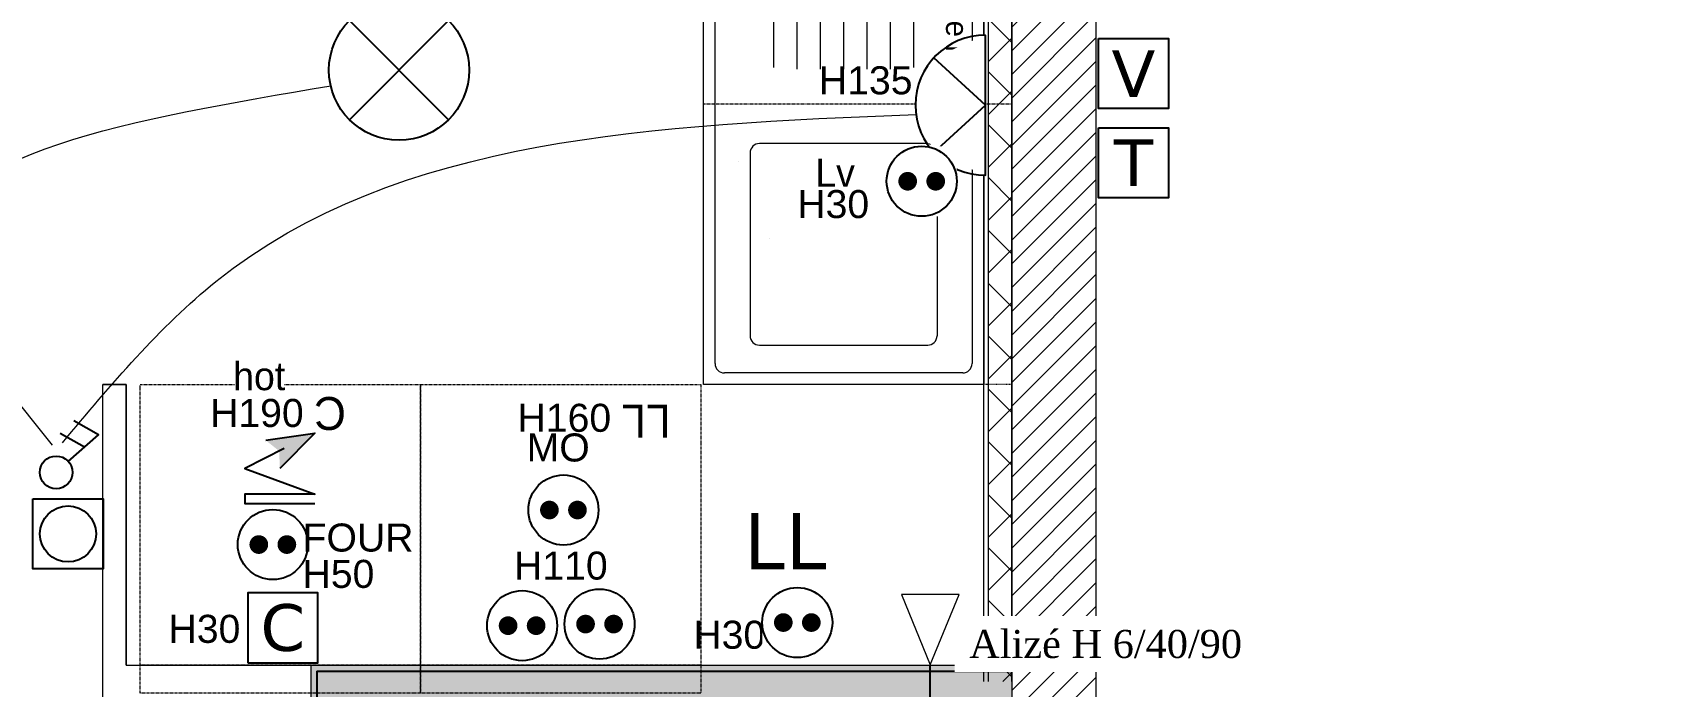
# Model space of a CAD drawing. Header units: centimetres. Extents: x 2191 to 12545, y -680 to 18662.
# Drawn here: x 8202.1 to 8549.7, y 9445.8 to 9585.8 of the extents above; entities that cross this region are included whole.
import ezdxf

# ---------------------------------------------------------------- set-up
doc = ezdxf.new("R2010")
doc.units = ezdxf.units.CM
doc.linetypes.add('Style de ligne -13', pattern=[0.147638, 0.098425, -0.049213])
doc.linetypes.add('Style de ligne -5', pattern=[0.20828, 0.069425, -0.138855])
for name, color, linetype, lineweight in [('B AmÈnagement intÈrieur_Hatch', 7, 'Continuous', 5), ('F REMPLISSAGE-vert clair_Hatch', 7, 'Continuous', 5), ('F REMPLISSAGE-vert foncÈ_Hatch', 7, 'Continuous', 5), ('prlm-ELEC-CFA', 1, 'Continuous', 25), ('prlm-ELEC-CFO', 1, 'Continuous', 25)]:
    doc.layers.add(name, color=color, linetype=linetype, lineweight=lineweight)
for name, color, linetype in [('B Aménagement intérieur', 252, 'Continuous'), ('B GÈnÈral_Hatch', 252, 'Continuous'), ('B Général', 252, 'Continuous'), ('C ANNOTATIONS-prestations', 252, 'Continuous'), ('D SURFACES-shab', 252, 'Continuous'), ('F REMPLISSAGE-vert clair', 252, 'Continuous'), ('F REMPLISSAGE-vert foncé', 252, 'Continuous'), ('prlm-VMC', 93, 'Continuous')]:
    doc.layers.add(name, color=color, linetype=linetype)
doc.styles.add('Arial', font='arial.ttf')
doc.styles.add('Eurostile', font='Eurosti.TTF')
doc.styles.add('Eurostile (italic)', font='Eurostib.TTF')
doc.styles.add('prlm-elec-cfo', font='comic.ttf', dxfattribs={"height": 12})
doc.styles.add('prlm-vmc', font='pala.ttf', dxfattribs={"height": 14})
doc.styles.get("Standard").update_dxf_attribs({"font": 'isocp.shx', "height": 15})

# ---------------------------------------------------------------- blocks, each defined once
blk = doc.blocks.new('xi.bp-vmc-cui')
at = {"layer": 'prlm-VMC', "color": 0, "linetype": 'ByBlock', "lineweight": -2, "flags": 128}
blk.add_lwpolyline([(-7.5, 7.5), (7.5, 7.5), (7.5, -7.5), (-7.5, -7.5)], close=True, dxfattribs=at)
at = {"layer": 'prlm-VMC', "color": 0, "linetype": 'ByBlock', "lineweight": -2}
blk.add_circle((0, 0), 6, dxfattribs=at)
blk = doc.blocks.new('xi.be')
at = {"layer": 'prlm-VMC', "color": 0, "linetype": 'ByBlock', "lineweight": 5, "flags": 128}
blk.add_lwpolyline([(-6.17, -15), (6.17, -15), (0, 0)], close=True, dxfattribs=at)
at = {"layer": 'prlm-VMC', "color": 0, "linetype": 'ByBlock', "lineweight": 5}
blk.add_solid([(0, -1), (5.17, -14), (-5.17, -14), (0, -1)], dxfattribs=at)
blk = doc.blocks.new('xi.ECAP')
at = {"color": 0}
blk.add_wipeout([(-15, 0), (-10.13, 11.06), (0, 15), (10.13, 11.06), (15, 0)], dxfattribs=at).dxf.layer = 'prlm-ELEC-CFO'
at = {"layer": 'prlm-ELEC-CFO', "color": 0, "linetype": 'ByBlock', "lineweight": -2, "flags": 128}
blk.add_lwpolyline([(15, 0, 1), (-15, 0)], format="xyb", close=True, dxfattribs=at)
at = {"layer": 'prlm-ELEC-CFO', "color": 0}
blk.add_lwpolyline([(-10.13, 11.06), (0, 0), (10.13, 11.06)], dxfattribs=at)
blk = doc.blocks.new('xi.PTCE')
at = {"layer": 'prlm-ELEC-CFO', "color": 0}
for points in [[(-10.61, 10.61), (10.61, -10.61)], [(10.61, 10.61), (-10.61, -10.61)]]:
    blk.add_lwpolyline(points, dxfattribs=at)
at = {"layer": 'prlm-ELEC-CFO', "color": 0, "linetype": 'ByBlock'}
blk.add_circle((0, 0), 15, dxfattribs=at)
blk = doc.blocks.new('xi.DA')
at = {"layer": 'prlm-ELEC-CFO', "color": 0}
for points in [[(0.61, -1.67), (7.04, 4.05), (1.81, 7.01)], [(4.05, 1.39), (-1.17, 4.34)]]:
    blk.add_lwpolyline(points, dxfattribs=at)
blk.add_circle((-2, -4), 3.5, dxfattribs=at)
blk = doc.blocks.new('xi.PCHT')
at = {"color": 0, "lineweight": 5}
blk.add_wipeout([(-7.5, -7.5), (7.5, -7.5), (7.5, 7.5), (-7.5, 7.5)], dxfattribs=at).dxf.layer = 'prlm-ELEC-CFO'
at = {"layer": 'prlm-ELEC-CFO', "color": 0, "linetype": 'ByBlock', "lineweight": 5, "const_width": 2}
for points in [[(-4, 0, 1), (-2, 0, 1)], [(2, 0, 1), (4, 0, 1)]]:
    blk.add_lwpolyline(points, format="xyb", close=True, dxfattribs=at)
at = {"layer": 'prlm-ELEC-CFO', "color": 0, "linetype": 'ByBlock', "lineweight": -2}
blk.add_circle((0, 0), 7.5, dxfattribs=at)
blk = doc.blocks.new('xi.LV')
at = {"color": 0, "lineweight": 5}
blk.add_wipeout([(-7.5, -7.5), (7.5, -7.5), (7.5, 7.5), (-7.5, 7.5)], dxfattribs=at).dxf.layer = 'prlm-ELEC-CFO'
at = {"layer": 'prlm-ELEC-CFO', "color": 0, "linetype": 'ByBlock', "lineweight": 5, "const_width": 2}
for points in [[(-4, 0, 1), (-2, 0, 1)], [(2, 0, 1), (4, 0, 1)]]:
    blk.add_lwpolyline(points, format="xyb", close=True, dxfattribs=at)
at = {"layer": 'prlm-ELEC-CFO', "color": 0, "linetype": 'ByBlock', "lineweight": -2}
blk.add_circle((0, 0), 7.5, dxfattribs=at)
blk = doc.blocks.new('xi.SF32')
at = {"layer": 'prlm-ELEC-CFO', "color": 0, "flags": 128}
blk.add_lwpolyline([(-7.5, -7.5), (7.5, -7.5), (7.5, 7.5), (-7.5, 7.5)], close=True, dxfattribs=at)
at = {"layer": 'prlm-ELEC-CFO', "color": 0, "linetype": 'ByBlock', "insert": (0, 0), "char_height": 10, "width": 11.36, "attachment_point": 5}
blk.add_mtext('{\\fVerdana|b0|i0|c0|p34;C}', dxfattribs=at)
blk = doc.blocks.new('xi.PCS')
at = {"color": 0, "lineweight": 5}
blk.add_wipeout([(-7.5, -7.5), (7.5, -7.5), (7.5, 7.5), (-7.5, 7.5)], dxfattribs=at).dxf.layer = 'prlm-ELEC-CFO'
at = {"layer": 'prlm-ELEC-CFO', "color": 0, "linetype": 'ByBlock', "lineweight": 5, "const_width": 2}
for points in [[(-4, 0, 1), (-2, 0, 1)], [(2, 0, 1), (4, 0, 1)]]:
    blk.add_lwpolyline(points, format="xyb", close=True, dxfattribs=at)
at = {"layer": 'prlm-ELEC-CFO', "color": 0, "linetype": 'ByBlock', "lineweight": -2}
blk.add_circle((0, 0), 7.5, dxfattribs=at)
blk = doc.blocks.new('xi.LL')
at = {"color": 0, "lineweight": 5}
blk.add_wipeout([(-7.5, -7.5), (7.5, -7.5), (7.5, 7.5), (-7.5, 7.5)], dxfattribs=at).dxf.layer = 'prlm-ELEC-CFO'
at = {"layer": 'prlm-ELEC-CFO', "color": 0, "linetype": 'ByBlock', "lineweight": 5, "const_width": 2}
for points in [[(-4, 0, 1), (-2, 0, 1)], [(2, 0, 1), (4, 0, 1)]]:
    blk.add_lwpolyline(points, format="xyb", close=True, dxfattribs=at)
at = {"layer": 'prlm-ELEC-CFO', "color": 0, "linetype": 'ByBlock', "lineweight": -2}
blk.add_circle((0, 0), 7.5, dxfattribs=at)
blk = doc.blocks.new('xi.TV')
at = {"layer": 'prlm-ELEC-CFA', "color": 0, "linetype": 'ByBlock', "lineweight": -2, "flags": 128}
blk.add_lwpolyline([(-7.5, 7.5), (7.5, 7.5), (7.5, -7.5), (-7.5, -7.5)], close=True, dxfattribs=at)
at = {"layer": 'prlm-ELEC-CFA', "color": 0, "linetype": 'ByBlock', "insert": (0, 0), "char_height": 10, "width": 11.36, "attachment_point": 5}
blk.add_mtext('{\\fVerdana|b0|i0|c0|p34;V}', dxfattribs=at)
blk = doc.blocks.new('xi.TEL')
at = {"layer": 'prlm-ELEC-CFA', "color": 0, "linetype": 'ByBlock', "lineweight": -2, "flags": 128}
blk.add_lwpolyline([(-7.5, 7.5), (7.5, 7.5), (7.5, -7.5), (-7.5, -7.5)], close=True, dxfattribs=at)
at = {"layer": 'prlm-ELEC-CFA', "color": 0, "linetype": 'ByBlock', "insert": (0, 0), "char_height": 10, "width": 11.36, "attachment_point": 5}
blk.add_mtext('{\\fVerdana|b0|i0|c0|p34;T}', dxfattribs=at)
blk = doc.blocks.new('xi.hot')
at = {"layer": 'prlm-ELEC-CFO', "lineweight": 5}
blk.add_hatch(color=0, dxfattribs=at).paths.add_polyline_path([(-3, 6), (-0.1, 3.7), (0, 0), (7.5, 7.5)])
at = {"layer": 'prlm-ELEC-CFO', "color": 0}
for points in [[(-3, 6), (7.5, 7.5), (0, 0)], [(0.95, 4.23), (-7.5, 0), (7.5, -5.5), (-7.5, -5.5), (-7.5, -7.5), (7.5, -7.5)]]:
    blk.add_lwpolyline(points, dxfattribs=at)
blk = doc.blocks.new('Lave Vaisselle')
at = {"layer": 'B Général', "color": 7, "linetype": 'Style de ligne -13', "lineweight": 5, "flags": 128}
blk.add_lwpolyline([(-30, 30), (-30, 36), (30, 36), (30, 30)], dxfattribs=at)
blk.add_lwpolyline([(-30, 30), (30, 30), (30, -30), (-30, -30)], close=True, dxfattribs=at)
at = {"layer": 'B Général', "color": 7, "insert": (0, 0), "char_height": 7.059, "attachment_point": 5, "line_spacing_factor": 0.894142, "style": 'Eurostile'}
blk.add_mtext('LV', dxfattribs=at)
blk = doc.blocks.new('Evier 120x60')
at = {"layer": 'B Général', "color": 7, "linetype": 'Continuous', "lineweight": 5}
for p, q in [((-55.5, -2.5), (55.5, -2.5)), ((-57.5, -55.5), (-57.5, -4.5)), ((57.5, -4.5), (57.5, -55.5)), ((-52.12, -15), (-7.88, -15)), ((-52.5, -20), (-7.5, -20)), ((-52.5, -25), (-7.5, -25)), ((-52.5, -30), (-7.5, -30)), ((-52.5, -35), (-7.5, -35)), ((-52.5, -40), (-7.5, -40)), ((-52.12, -45), (-7.88, -45)), ((28.75, -45.8), (28.75, -45.8)), ((12.27, -52.47), (12.27, -52.47)), ((55.5, -57.5), (-55.5, -57.5))]:
    blk.add_line(p, q, dxfattribs=at)
at = {"layer": 'B Général', "color": 7, "linetype": 'Style de ligne -5', "lineweight": 5, "flags": 128}
blk.add_lwpolyline([(-60, 0), (-60, 6), (60, 6), (60, 0)], dxfattribs=at)
at = {"layer": 'B Général', "color": 7, "linetype": 'Continuous', "lineweight": 5, "flags": 128}
blk.add_lwpolyline([(-60, 0), (60, 0), (60, -60), (-60, -60)], close=True, dxfattribs=at)
for points in [[(8.4, -12), (8.4, -48, 0.414212), (10.4, -50), (49.55, -50, 0.198914), (50.96, -49.41, 0.198914), (51.55, -48), (51.55, -12, 0.414214), (49.55, -10)], [(8.4, -12, -0.414212), (10.4, -10), (49.6, -10)]]:
    blk.add_lwpolyline(points, format="xyb", dxfattribs=at)
at = {"layer": 'B Général', "color": 7, "linetype": 'Continuous', "lineweight": 5}
for centre, start, end in [((-55.5, -4.5), 90, 180), ((55.5, -4.5), 0, 90), ((-55.5, -55.5), 180, 270), ((55.5, -55.5), 270, 0)]:
    blk.add_arc(centre, 2, start, end, dxfattribs=at)
blk.add_ellipse((15.9, -17), major_axis=(3.54, 0), ratio=1, dxfattribs=at)
at = {"layer": 'B Général', "color": 7}
blk.add_blockref('Lave Vaisselle', (-30, -30), dxfattribs=at)
at = {"layer": 'C ANNOTATIONS-prestations', "insert": (-37.15, -3.37), "char_height": 4.706, "attachment_point": 1, "line_spacing_factor": 0.894142, "style": 'Eurostile (italic)'}
blk.add_mtext('Faïence ht: 60cm', dxfattribs=at)

msp = doc.modelspace()

# ---------------------------------------------------------------- hatches: boundary and pattern name
at = {"layer": 'B GÈnÈral_Hatch', "linetype": 'Continuous', "lineweight": 5}
h = msp.add_hatch(dxfattribs=at)
h.set_pattern_fill('50_BETON', style=0, pattern_type=2)
h.set_pattern_definition([(45, (-631.1073, 4809.0284), (2.4253472, -2.6458333), [])])
h.paths.add_polyline_path([(8429.69, 9918.42), (8411.69, 9918.42), (8411.69, 9060.03), (8429.69, 9060.03)])
at = {"layer": 'B GÈnÈral_Hatch', "linetype": 'Continuous', "lineweight": 5, "true_color": 0x808080}
h = msp.add_hatch(dxfattribs=at)
h.set_pattern_fill('02_ISOLANT', color=8, angle=90, style=0, pattern_type=2)
h.set_pattern_definition([(135, (8117.074, 9289.9605), (-5.65685, -5.65685), []), (225, (8117.074, 9289.9605), (-5.65685, 5.65685), [])])
h.paths.add_polyline_path([(8406.69, 9446.92), (8411.69, 9446.92), (8411.69, 9692.42), (8406.69, 9692.42)])

# ---------------------------------------------------------------- linework, layer by layer
at = {"layer": 'B AmÈnagement intÈrieur_Hatch', "color": 9, "linetype": 'Continuous', "true_color": 0xc0dcc0}
for points in [[(8268.68, 9443.41), (8261.68, 9450.41), (8411.73, 9443.41), (8411.73, 9450.41)], [(8261.68, 9411.11), (8268.68, 9418.11), (8261.68, 9450.41), (8268.68, 9443.41)]]:
    msp.add_solid(points, dxfattribs=at)
at = {"layer": 'B Aménagement intérieur', "color": 98, "linetype": 'Continuous', "lineweight": 13, "true_color": 0x004400}
for q in [(8411.73, 9450.41), (8261.68, 9411.11)]:
    msp.add_line((8261.68, 9450.41), q, dxfattribs=at)
at = {"layer": 'B Général', "color": 7, "linetype": 'Continuous', "lineweight": 18}
for p, q in [((8411.69, 9918.42), (8411.69, 9060.03)), ((8429.69, 9918.42), (8429.69, 9109.33))]:
    msp.add_line(p, q, dxfattribs=at)
at = {"layer": 'B Général', "color": 7, "linetype": 'Continuous', "lineweight": 5}
for p, q in [((8411.69, 9918.42), (8411.69, 9060.03)), ((8429.69, 9918.42), (8429.69, 9109.33)), ((8405.69, 9446.92), (8405.69, 9692.42)), ((8406.69, 9446.92), (8406.69, 9692.42)), ((8411.69, 9446.92), (8411.69, 9692.42)), ((8222.16, 9510.42), (8217.16, 9510.42)), ((8217.16, 9443.41), (8217.16, 9510.42)), ((8222.16, 9450.41), (8222.16, 9510.42)), ((8222.16, 9450.41), (8265.18, 9450.41))]:
    msp.add_line(p, q, dxfattribs=at)
at = {"layer": 'B Général', "color": 7, "linetype": 'Continuous', "lineweight": 13}
for p, q in [((8405.69, 9446.92), (8405.69, 9692.42)), ((8411.69, 9446.92), (8411.69, 9692.42)), ((8217.16, 9443.41), (8217.16, 9510.42)), ((8222.16, 9450.41), (8222.16, 9510.42))]:
    msp.add_line(p, q, dxfattribs=at)
at = {"layer": 'B Général', "color": 7, "linetype": 'Style de ligne -13', "lineweight": 5, "flags": 128}
for points in [[(8285.16, 9450.42), (8225.16, 9450.42), (8225.16, 9510.42), (8285.16, 9510.42)], [(8345.16, 9450.42), (8285.16, 9450.42), (8285.16, 9510.42), (8345.16, 9510.42)]]:
    msp.add_lwpolyline(points, close=True, dxfattribs=at)
for points in [[(8285.16, 9450.42), (8285.16, 9444.42), (8225.16, 9444.42), (8225.16, 9450.42)], [(8345.16, 9450.42), (8345.16, 9444.42), (8285.16, 9444.42), (8285.16, 9450.42)]]:
    msp.add_lwpolyline(points, dxfattribs=at)
at = {"layer": 'D SURFACES-shab', "color": 1, "lineweight": 18, "true_color": 0xff0000, "flags": 128}
for points in [[(8261.68, 9306.5), (8261.68, 9443.41), (8217.16, 9443.41), (8217.16, 9510.42), (8222.16, 9510.42), (8222.16, 9450.41), (8405.69, 9450.41), (8405.69, 9692.42), (7821.38, 9692.42), (7821.38, 9306.5)], [(8429.69, 9115.32), (8714.5, 9115.32), (8714.5, 9176.34), (8728.49, 9176.34), (8728.49, 9206.35), (8728.49, 9206.35), (8728.49, 9271.34), (8793.5, 9271.34), (8793.5, 9692.42), (8429.69, 9692.42), (8429.69, 9301.42), (8429.69, 9301.42), (8429.69, 9235.32), (8429.69, 9235.32)]]:
    msp.add_lwpolyline(points, close=True, dxfattribs=at)
at = {"layer": 'F REMPLISSAGE-vert clair'}
for q in [(8411.73, 9449.11), (8262.98, 9412.41)]:
    msp.add_line((8262.98, 9449.11), q, dxfattribs=at)
at = {"layer": 'F REMPLISSAGE-vert clair_Hatch', "color": 9, "linetype": 'Continuous', "true_color": 0xc0dcc0}
for points in [[(8262.98, 9449.11), (8267.38, 9444.71), (8411.73, 9449.11), (8411.73, 9444.71)], [(8262.98, 9412.41), (8267.38, 9416.81), (8262.98, 9449.11), (8267.38, 9444.71)]]:
    msp.add_solid(points, dxfattribs=at)
at = {"layer": 'F REMPLISSAGE-vert foncÈ_Hatch', "color": 54, "linetype": 'Continuous', "true_color": 0x99aa00}
for points in [[(8261.68, 9450.41), (8262.98, 9449.11), (8411.73, 9450.41), (8411.73, 9449.11)], [(8261.68, 9411.11), (8262.98, 9412.41), (8261.68, 9450.41), (8262.98, 9449.11)]]:
    msp.add_solid(points, dxfattribs=at)
at = {"layer": 'F REMPLISSAGE-vert foncé', "color": 98, "linetype": 'Continuous', "lineweight": 13, "true_color": 0x004400}
for q in [(8411.73, 9450.41), (8261.68, 9411.11)]:
    msp.add_line((8261.68, 9450.41), q, dxfattribs=at)
at = {"layer": 'F REMPLISSAGE-vert foncé'}
for q in [(8411.73, 9449.11), (8262.98, 9412.41)]:
    msp.add_line((8262.98, 9449.11), q, dxfattribs=at)
at = {"layer": 'prlm-ELEC-CFO', "lineweight": 13}
msp.add_spline([(8206.38, 9497.49), (8181.69, 9538.9), (8265.92, 9574.37)], degree=3, dxfattribs=at)
at = {"layer": 'prlm-VMC', "ltscale": 50}
msp.add_lwpolyline([(8394.24, 9426.49), (8394.24, 9450.48)], dxfattribs=at)

# ---------------------------------------------------------------- block references
at = {"layer": 'B Général', "color": 7, "rotation": 270}
msp.add_blockref('Evier 120x60', (8405.69, 9570.42), dxfattribs=at)
at = {"layer": 'prlm-ELEC-CFA'}
for name, p in [('xi.TV', (8437.73, 9576.99)), ('xi.TEL', (8437.73, 9557.92))]:
    msp.add_blockref(name, p, dxfattribs=at)
at = {"layer": 'prlm-ELEC-CFO'}
for name, p in [('xi.PTCE', (8280.54, 9577.73)), ('xi.DA', (8209.15, 9495.65)), ('xi.bp-vmc-cui', (8209.69, 9478.47)), ('xi.SF32', (8255.67, 9458.35))]:
    msp.add_blockref(name, p, dxfattribs=at)
at = {"layer": 'prlm-VMC', "color": 1, "ltscale": 50, "rotation": 180}
msp.add_blockref('xi.be', (8394.24, 9450.48), dxfattribs=at)

# ---------------------------------------------------------------- texts
at = {"layer": 'B Général', "color": 7, "attachment_point": 5, "rotation": 180, "line_spacing_factor": 0.894142, "style": 'Eurostile'}
for s, insert, char_height in [('C', (8265.78, 9504.31), 7.06), ('LL', (8333.42, 9502.64), 7.059)]:
    msp.add_mtext(s, dxfattribs=dict(at, insert=insert, char_height=char_height))
at = {"layer": 'prlm-ELEC-CFO', "lineweight": 25, "style": 'Arial'}
for s, p in [('H160', (8305.91, 9500.33)), ('MO', (8307.86, 9493.98)), ('H110', (8305.16, 9468.7)), ('H30', (8231.21, 9455.16)), ('H30', (8343.54, 9453.9))]:
    msp.add_text(s, height=6, dxfattribs=at).set_placement(p)

# ---------------------------------------------------------------- next in the draw order: block references
at = {"layer": 'prlm-ELEC-CFO', "rotation": 90}
msp.add_blockref('xi.ECAP', (8406.07, 9570.24), dxfattribs=at)
at = {"layer": 'prlm-ELEC-CFO'}
for name, p in [('xi.PCHT', (8315.73, 9483.59)), ('xi.PCS', (8253.53, 9476.2)), ('xi.PCHT', (8323.46, 9459.18)), ('xi.PCHT', (8365.79, 9459.51))]:
    msp.add_blockref(name, p, dxfattribs=at)

# ---------------------------------------------------------------- next in the draw order: texts
at = {"layer": 'prlm-ELEC-CFO', "lineweight": 20, "insert": (8363.55, 9476.92), "char_height": 12, "attachment_point": 5, "line_spacing_factor": 0.8, "style": 'prlm-elec-cfo', "bg_fill": 3, "box_fill_scale": 1.1, "bg_fill_color": 256, "bg_fill_transparency": 0}
msp.add_mtext('LL', dxfattribs=at)
at = {"layer": 'prlm-VMC', "ltscale": 25, "insert": (8431.78, 9454.88), "char_height": 6, "width": 58.6147, "attachment_point": 5, "line_spacing_factor": 0.8, "style": 'prlm-vmc', "bg_fill": 2}
msp.add_mtext('Alizé H 6/40/90', dxfattribs=at)

# ---------------------------------------------------------------- next in the draw order: linework, layer by layer
at = {"layer": 'prlm-ELEC-CFO', "lineweight": 13}
msp.add_spline([(8208.48, 9497.97), (8241.34, 9532.48), (8391.2, 9568.26)], degree=3, dxfattribs=at)

# ---------------------------------------------------------------- next in the draw order: block references
at = {"layer": 'prlm-ELEC-CFO'}
for name, p in [('xi.hot', (8255.01, 9492.51)), ('xi.LL', (8306.89, 9458.84))]:
    msp.add_blockref(name, p, dxfattribs=at)

# ---------------------------------------------------------------- next in the draw order: texts
at = {"layer": 'prlm-ELEC-CFO', "lineweight": 25, "style": 'Arial'}
for s, p in [('H135', (8370.41, 9572.56)), ('FOUR', (8259.89, 9474.7)), ('H50', (8259.89, 9466.92))]:
    msp.add_text(s, height=6, dxfattribs=at).set_placement(p)

# ---------------------------------------------------------------- next in the draw order: block references
at = {"layer": 'prlm-ELEC-CFO'}
msp.add_blockref('xi.LV', (8392.41, 9553.95), dxfattribs=at)

# ---------------------------------------------------------------- next in the draw order: texts
at = {"layer": 'prlm-ELEC-CFO', "lineweight": 20, "char_height": 6, "line_spacing_factor": 0.8, "style": 'prlm-elec-cfo', "bg_fill": 3, "bg_fill_color": 256, "bg_fill_transparency": 0}
for s, insert, attachment_point, box_fill_scale in [('Lv', (8373.87, 9555.77), 5, 1.1), ('hot', (8250.61, 9515.24), 2, 0.95)]:
    msp.add_mtext(s, dxfattribs=dict(at, insert=insert, attachment_point=attachment_point, box_fill_scale=box_fill_scale))

# ---------------------------------------------------------------- next in the draw order: texts
at = {"layer": 'prlm-ELEC-CFO', "lineweight": 25, "style": 'Arial'}
for s, p in [('H30', (8365.79, 9546.07)), ('H190', (8240.1, 9501.36))]:
    msp.add_text(s, height=6, dxfattribs=at).set_placement(p)

doc.saveas('drawing.dxf')
